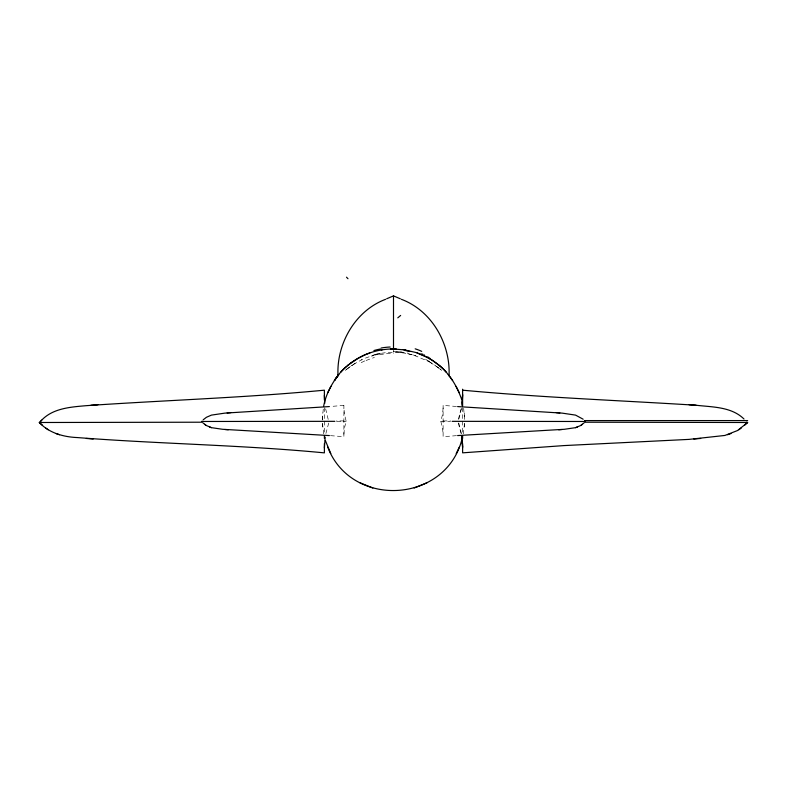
<?xml version="1.0" encoding="UTF-8"?>
<svg xmlns="http://www.w3.org/2000/svg" width="787" height="787" viewBox="0 0 787 787"><rect width="100%" height="100%" fill="white"/><g stroke="black" fill="none" stroke-linecap="round" stroke-linejoin="round"><path stroke-width="0.59" stroke-dasharray="3.94 2.95" d="M343.889 434.257L344.45 427.98L346.201 421.32L344.45 414.434L343.889 407.961M443.111 407.961L442.55 414.434L440.799 421.32L442.55 427.98L443.111 434.257M322.316 419.914L323.339 408.325M322.395 420.051L322.66 412.939M464.261 427.016L464.428 423.534M464.517 423.396L463.238 433.922M461.487 408.305L458.801 419.402M461.113 408.945L458.26 419.697M325.887 433.499L328.74 422.924M463.661 408.325L464.605 420.051M345.237 370.411L345.985 369.801M346.221 369.615L346.919 369.064M346.26 369.585L356.068 362.718M347.677 368.464L348.513 367.824M348.818 367.598L350.402 366.427M351.277 365.807L352.527 364.952M353.225 364.489L363.171 358.97L373.992 354.976M361.105 359.964L361.656 359.689M373.638 355.085L379.059 353.747M374.691 354.789C386.938 351.445 400.062 351.445 412.309 354.789M343.889 405.374L330.52 406.486M456.48 435.654L443.111 436.706L443.111 405.354M343.889 420.917L336.502 420.937M336.659 421.33L346.201 421.32M440.799 421.32L450.341 421.33M443.111 420.917L450.498 420.937M330.52 435.654L343.889 436.706L343.889 405.354M456.48 406.486L443.111 405.374M407.941 353.747L415.949 355.881M413.008 354.976L413.696 355.183M414.385 355.39L429.486 361.872M424.783 359.423L425.344 359.689M428.531 361.341L433.47 364.292M429.948 362.138L439.323 368.464M434.473 364.952L435.723 365.807M436.598 366.427L438.202 367.608M438.487 367.824L439.048 368.257M439.549 368.641L440.454 369.359M440.081 369.064L440.74 369.585M441.015 369.801L441.763 370.411M458.26 422.924L461.113 433.499M458.801 423.19L461.487 434.109M328.199 419.402L325.513 408.305M323.762 433.922L322.483 423.396M464.34 412.939L464.684 419.914M322.572 423.534L322.739 427.016M462.618 407.735L462.618 420.573M462.618 421.261L462.618 434.168M393.5 349.762L393.5 352.281M324.382 407.735L324.382 420.16M324.382 421.261L324.382 433.873M379.639 354.76A44.328 25.558 -0.7 0 1 393.5 353.373M393.5 351.681A44.328 27.25 0 0 1 408.237 353.235M361.203 362.659A55.552 13.133 -15 0 1 366.162 360.259M366.073 360.544A41.563 11.864 -11.7 0 1 374.425 357.485M371.474 356.196A43.767 20.039 -4.5 0 1 374.022 355.429M421.232 353.304A41.288 17.875 5.5 0 1 430.292 358.242M425.993 359.61A53.929 16.084 10.9 0 1 429.171 361.292"/><path stroke-width="1.18" d="M324.382 447.941L325.208 437.129M462.618 395.34L462.225 403.249M462.618 394.277L461.792 405.256M323.683 406.023C325.857 394.513 331.504 384.036 338.489 374.74L334.377 380.544M343.683 369.064C342.04 370.687 340.338 372.517 338.872 374.415C338.587 374.779 338.125 375.468 338.026 375.665C336.315 344.883 354.425 311.052 385.581 299.316M461.625 440.572C444.232 503.71 351.218 508.245 327.736 447.154M456.204 453.568L459.264 447.154M327.736 392.674L330.943 386.348M338.312 375.202L338.253 375.281A239.819 2.705 -48.1 0 1 338.587 374.907L338.577 374.819M338.656 374.71L334.524 380.377L338.203 375.36M340.555 372.369L343.083 369.654M40.786 421.124C52.129 408.246 70.397 407.056 86.324 405.669C165.654 400.209 245.19 397.74 324.382 390.185L324.382 400.052M343.171 369.575L344.49 368.286M324.382 443.573L324.382 452.869C242.258 444.98 159.672 443.937 77.47 437.572C63.54 437.001 49.06 433.057 39.35 422.501L41.731 420.169M343.939 368.818L348.946 364.411M344.667 368.119L345.395 367.44M203.194 419.796L206.43 417.287L211.437 415.113L224.856 413.126L329.389 406.574M345.591 367.263L346.398 366.545M744.482 425.314L747.64 422.481L737.527 430.538L724.916 435.447L689.078 439.382L563.964 445.59L462.618 452.84L462.618 443.573M347.067 365.965L347.943 365.227M457.611 435.575L564.368 429.289L575.563 427.656L580.57 425.56L584.043 422.944M348.248 364.981L358.764 357.869M349.526 363.958L350.559 363.161M350.835 362.964L351.7 362.325M42.518 425.314L39.35 422.501L40.55 422.245M581.209 425.177L582.4 424.331M738.816 429.781L741.197 428.089M352.025 362.099L352.871 361.499M353.225 361.263L353.865 360.84M354.209 360.603L355.144 360.003M355.517 359.767L356.216 359.344M356.59 359.118L364.489 355.035M359.167 357.642C369.713 351.907 381.705 348.907 393.707 348.946M427.016 482.756L414.169 488.029M386.643 298.794L393.5 295.882L400.357 298.794M364.961 354.829L366.221 354.298M366.742 354.091L369.841 352.93M575.563 427.656L577.304 427.056M727.513 434.739L731.005 433.548M201.531 421.478L334.868 421.33M381.37 349.969L382.157 349.841M201.747 421.429L202.682 421.379M558.721 429.8L562.144 429.505M693.829 439.028L700.676 438.448M90.908 405.246L97.922 404.695M227.148 412.909L230.66 412.634M390.421 349.005L392.477 348.946M392.841 348.946L405.748 349.989M39.35 422.501L202.2 422.206M584.692 420.573L747.65 420.573M452.132 421.33L585.508 421.488M584.8 422.206L747.65 422.501L746.45 422.245M394.523 348.946L396.373 348.995M584.318 421.379L585.253 421.429M744 419.018C731.408 406.633 712.422 407.164 696.092 405.246C618.257 400.376 540.295 397.425 462.618 390.185M583.177 419.225L575.563 415.113L562.144 413.126L457.611 406.574M329.389 435.575L222.632 429.289L211.437 427.656L206.43 425.56L202.957 422.944M689.078 404.695L696.092 405.246M556.34 412.634L559.852 412.909M224.856 429.505L228.279 429.8M86.324 438.448L93.171 439.028M403.259 349.605L415.91 352.507L427.833 357.642M209.696 427.056L211.437 427.656M55.995 433.548L59.487 434.739M417.159 352.93L418.822 353.53M372.831 488.029L359.984 482.756M419.323 353.717L420.258 354.091M420.72 354.278L422.068 354.839M422.511 355.035L423.386 355.419M423.868 355.645L425.049 356.206M401.419 299.316C432.663 311.101 450.597 344.814 449.043 375.822M425.482 356.422L426.288 356.826M426.692 357.032L432.791 360.603M428.236 357.869L428.984 358.282M429.358 358.498L430.43 359.128M430.784 359.344L431.483 359.767M431.817 359.984L440.395 366.358M433.135 360.84L436.441 363.161M204.6 424.331L205.791 425.177M45.803 428.089L48.184 429.781M436.795 363.427L437.474 363.958M437.798 364.214L438.752 364.981M439.057 365.227L439.933 365.965M440.208 366.201L443.17 368.916M440.602 366.545L441.409 367.263M441.605 367.44L442.333 368.119M442.51 368.286C451.679 377.298 457.129 386.968 461.625 399.245M444.055 369.801L446.445 372.369M448.256 374.592L452.623 380.544M456.057 386.348L459.264 392.674M330.796 453.568L325.375 440.572M461.792 437.129L462.618 447.941M461.792 435.89L462.618 446.868M324.775 403.249L324.382 395.34M462.618 389.201L462.618 405.915M462.618 435.998L462.618 438.428M393.5 295.863L393.5 348.946M324.382 435.998L324.382 438.428M381.134 348.041A38.356 21.947 -0.1 0 1 390.165 347.018M373.923 350.549A28.804 10.182 -3.5 0 1 380.328 349.025M375.153 354.76A42.96 12.041 -5.5 0 1 380.042 353.55M400.642 315.439A197.645 5.45 -41.4 0 1 397.789 317.85M346.506 277.181A197.645 2.784 46.4 0 1 347.982 278.736M415.172 348.828A42.183 17.117 -0.6 0 1 421.714 351.395M405.718 350.648A28.627 8.303 5.2 0 1 409.919 351.514M396.195 351.907A39.143 18.003 1.4 0 1 401.97 352.379"/></g></svg>
